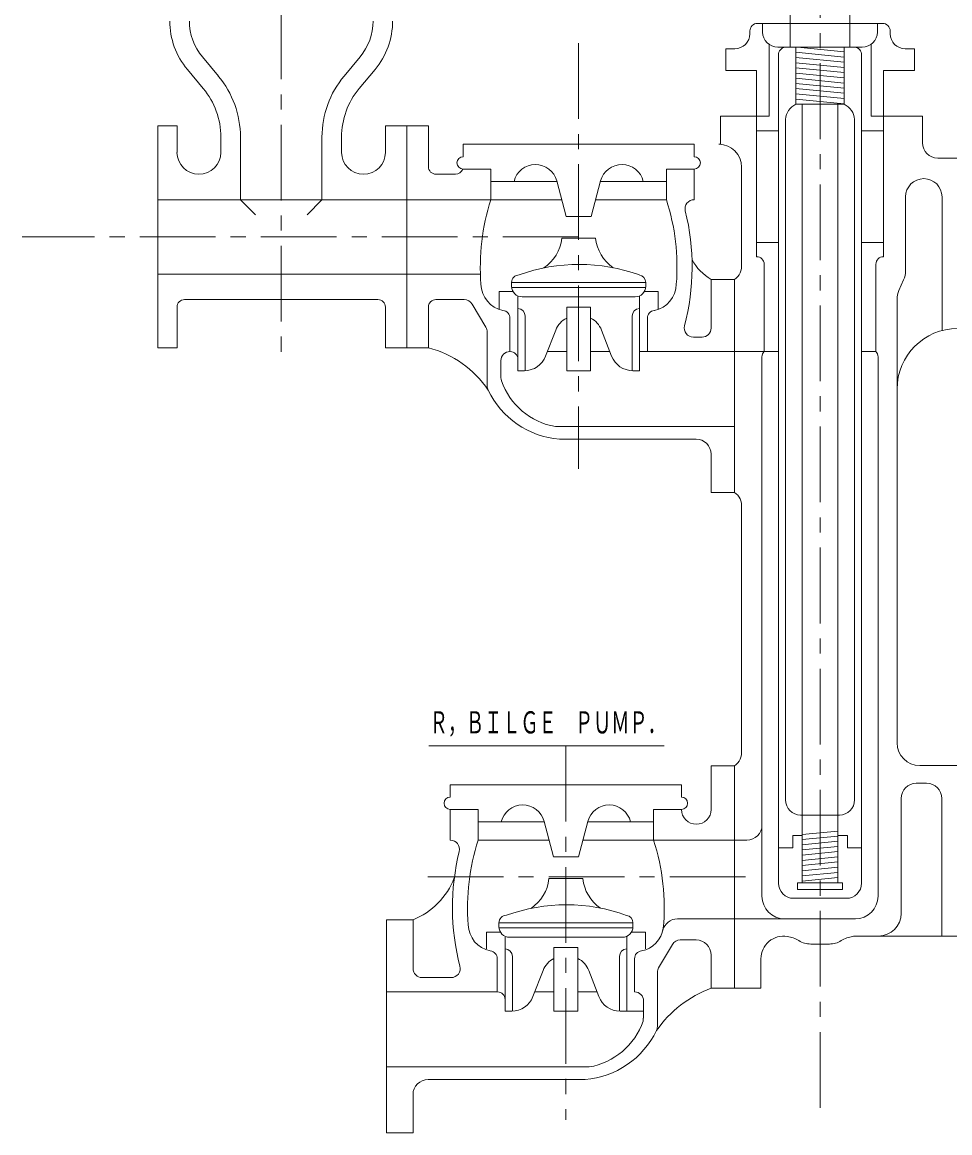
# Model space of a CAD drawing. Units: millimetres, scale not verified. Extents: x -5945 to 5945, y -4205 to 4205.
# Drawn here: x 1225 to 1838, y -2519 to -1785 of the extents above; entities that cross this region are included whole.
import ezdxf
from ezdxf.enums import TextEntityAlignment as Align

# ---------------------------------------------------------------- set-up
doc = ezdxf.new("R2010")
doc.units = ezdxf.units.MM
doc.header["$LTSCALE"] = 10
doc.linetypes.add('CHAIN1', pattern=[8, 5, -1, 1, -1])
for name, color, linetype, lineweight in [('0-0_0', 3, 'Continuous', 18), ('0-1_芯', 4, 'CHAIN1', 18), ('0-2_寸法', 2, 'Continuous', 18)]:
    doc.layers.add(name, color=color, linetype=linetype, lineweight=lineweight)
doc.styles.add('ＭＳ ゴシック', font='')
doc.styles.get('ＭＳ ゴシック').set_extended_font_data('MS Gothic')

msp = doc.modelspace()

# ---------------------------------------------------------------- linework, layer by layer
at = {"layer": '0-0_0'}
for p, q in [((1732.87, -1709.23), (1732.87, -1801.95)), ((1772.21, -1709.23), (1772.21, -1801.95)), ((1793.9, -1786.24), (1711.17, -1786.24)), ((1714.62, -1786.24), (1714.62, -1791.95)), ((1790.45, -1786.24), (1790.45, -1791.95)), ((1706.17, -1791.24), (1706.17, -1793.03)), ((1798.9, -1791.24), (1798.9, -1793.03)), ((1724.62, -1801.95), (1780.45, -1801.95)), ((1736.58, -1839.68), (1736.58, -1801.95)), ((1768.49, -1804.98), (1737.7, -1801.95)), ((1768.49, -1839.68), (1768.49, -1801.95)), ((1354.89, -1821.03), (1344.36, -1808.4)), ((1437.99, -1821.03), (1448.52, -1808.4)), ((1725.08, -1807.17), (1725.08, -2354.3)), ((1768.49, -1808.44), (1736.58, -1805.3)), ((1768.49, -1811.9), (1736.58, -1808.76)), ((1768.49, -1815.35), (1736.58, -1812.22)), ((1779.99, -1807.17), (1779.99, -2354.3)), ((1344.94, -1829.32), (1334.41, -1816.7)), ((1447.94, -1829.32), (1458.47, -1816.7)), ((1768.49, -1818.7), (1736.58, -1815.57)), ((1768.49, -1822.16), (1736.58, -1819.03)), ((1768.49, -1825.62), (1736.58, -1822.49)), ((1768.49, -1829.08), (1736.58, -1825.95)), ((1768.49, -1832.43), (1736.58, -1829.3)), ((1768.49, -1835.89), (1736.58, -1832.76)), ((1768.49, -1839.35), (1736.58, -1836.22)), ((1768.49, -1839.68), (1736.58, -1839.68)), ((1740.69, -1839.68), (1740.69, -2353.98)), ((1764.38, -1839.68), (1764.38, -2353.98)), ((1686.84, -1866.14), (1686.84, -1847.59)), ((1314.87, -1854.01), (1327.57, -1854.01)), ((1314.87, -2000.61), (1314.87, -1854.01)), ((1327.57, -1871.43), (1327.57, -1854.01)), ((1465.31, -1854.01), (1493.71, -1854.01)), ((1465.31, -1871.43), (1465.31, -1854.01)), ((1479.51, -2000.61), (1479.51, -1854.01)), ((1493.71, -1880.91), (1493.71, -1854.01)), ((1729.72, -1849.68), (1729.72, -2299.27)), ((1775.35, -1849.68), (1775.35, -2299.27)), ((1356.54, -1861.35), (1356.54, -1871.43)), ((1436.34, -1861.35), (1436.34, -1871.43)), ((1710.63, -1857.22), (1725.08, -1857.22)), ((1779.99, -1857.22), (1794.44, -1857.22)), ((1516.63, -1866.14), (1516.63, -1874.3)), ((1516.63, -1866.14), (1669.39, -1866.14)), ((1669.39, -1874.3), (1669.39, -1866.14)), ((1686.84, -1866.14), (1685.69, -1866.14)), ((1860.08, -1875.18), (1830.29, -1875.18)), ((1516.63, -1882.46), (1535.04, -1882.46)), ((1535.04, -1882.46), (1535.04, -1902.74)), ((1650.98, -1882.46), (1650.98, -1902.74)), ((1700.69, -1945.37), (1700.69, -1881.14)), ((1511.63, -1885.91), (1498.71, -1885.91)), ((1535.04, -1890.62), (1578.64, -1890.62)), ((1584.75, -1913.76), (1578.57, -1890.34)), ((1607.38, -1890.62), (1650.98, -1890.62)), ((1314.87, -1902.74), (1581.84, -1902.74)), ((1604.18, -1902.74), (1650.98, -1902.74)), ((1669.32, -1902.74), (1669.39, -1902.74)), ((1809.06, -1900.86), (1809.06, -1949.67)), ((1833.16, -1900.86), (1833.16, -1989.17)), ((1604.19, -1928.15), (1581.83, -1928.15)), ((1710.63, -1930.96), (1725.08, -1930.96)), ((1779.99, -1930.96), (1794.44, -1930.96)), ((1715.63, -1945.38), (1715.63, -2003.03)), ((1789.44, -1945.38), (1789.44, -2003.03)), ((1314.87, -1951.88), (1528.09, -1951.88)), ((1548.71, -1959.91), (1548.71, -1957.4)), ((1548.71, -1957.4), (1637.31, -1957.4)), ((1637.31, -1959.91), (1637.31, -1957.4)), ((1680.59, -1955.37), (1680.59, -1987.55)), ((1696.02, -1955.37), (1680.59, -1955.37)), ((1696.02, -1955.37), (1696.02, -2096.09)), ((1804.7, -1962.68), (1807.77, -1955.74)), ((1540.48, -1963.44), (1549.66, -1963.44)), ((1540.48, -1975.24), (1540.48, -1963.44)), ((1548.71, -1960.65), (1637.31, -1960.65)), ((1552.85, -1966.3), (1552.85, -2015.7)), ((1633.17, -1966.3), (1633.17, -2015.7)), ((1636.36, -1963.44), (1645.54, -1963.44)), ((1645.54, -1975.24), (1645.54, -1963.44)), ((1327.57, -2000.61), (1327.57, -1973.71)), ((1332.57, -1968.71), (1460.31, -1968.71)), ((1465.31, -2000.61), (1465.31, -1973.71)), ((1493.71, -2000.61), (1493.71, -1973.71)), ((1517.45, -1968.71), (1498.71, -1968.71)), ((1531.73, -1987.01), (1522.61, -1971.64)), ((1555.71, -1966.91), (1630.31, -1966.91)), ((1585.13, -1973.7), (1600.89, -1973.7)), ((1600.89, -1973.7), (1600.89, -2015.84)), ((1803.42, -1968.75), (1803.42, -2261.63)), ((1557.62, -1979.61), (1557.62, -2015.7)), ((1628.4, -1979.61), (1628.4, -2015.7)), ((1547.58, -1981.15), (1547.58, -2003.03)), ((1547.58, -1981.15), (1547.58, -2003.03)), ((1638.44, -1981.15), (1638.44, -2003.03)), ((1638.44, -1981.15), (1638.44, -2003.03)), ((1532.57, -2025.98), (1532.57, -1990.08)), ((1577.89, -1988.87), (1571.21, -2006.11)), ((1608.13, -1988.87), (1614.81, -2006.11)), ((1674.59, -1993.55), (1668.82, -1993.55)), ((1314.87, -2000.61), (1327.57, -2000.61)), ((1465.31, -2000.61), (1493.71, -2000.61)), ((1547.58, -2003.03), (1547.85, -2003.03)), ((1572.4, -2003.03), (1585.13, -2003.03)), ((1600.89, -2003.03), (1613.62, -2003.03)), ((1638.44, -2003.03), (1633.17, -2003.03)), ((1725.08, -2003.03), (1633.17, -2003.03)), ((1779.99, -2003.03), (1789.44, -2003.03)), ((1541.63, -2020.33), (1541.63, -2009.03)), ((1714.17, -2006.57), (1714.17, -2362.83)), ((1790.91, -2006.57), (1790.91, -2362.83)), ((1552.85, -2015.7), (1557.22, -2015.7)), ((1633.17, -2015.7), (1628.8, -2015.7)), ((1696.02, -2052.62), (1577.68, -2052.62)), ((1670.59, -2060.91), (1580.36, -2060.91)), ((1680.59, -2070.91), (1680.59, -2096.09)), ((1680.59, -2096.09), (1696.02, -2096.09)), ((1700.69, -2106.09), (1700.69, -2266.7)), ((1696.02, -2423.59), (1696.02, -2276.7)), ((1888.53, -2276.63), (1818.42, -2276.63)), ((1660.97, -2289.26), (1508.2, -2289.26)), ((1508.2, -2297.42), (1508.2, -2289.26)), ((1660.97, -2289.26), (1660.97, -2297.42)), ((1823, -2288.29), (1816.14, -2288.29)), ((1806.14, -2298.29), (1806.14, -2374.25)), ((1833, -2298.29), (1833, -2389.25)), ((1526.61, -2305.58), (1526.61, -2325.85)), ((1660.97, -2305.58), (1642.56, -2305.58)), ((1642.56, -2305.58), (1642.56, -2325.85)), ((1765.35, -2309.27), (1739.72, -2309.27)), ((1570.22, -2313.74), (1526.61, -2313.74)), ((1576.33, -2336.88), (1570.14, -2313.45)), ((1642.56, -2313.74), (1598.95, -2313.74)), ((1508.27, -2325.85), (1508.2, -2325.85)), ((1573.42, -2325.85), (1526.61, -2325.85)), ((1595.75, -2325.85), (1704.17, -2325.85)), ((1734.45, -2322.8), (1734.45, -2330.92)), ((1740.69, -2322.8), (1734.45, -2322.8)), ((1740.69, -2322.15), (1764.38, -2319.82)), ((1740.69, -2325.5), (1764.38, -2323.17)), ((1770.63, -2322.8), (1764.38, -2322.8)), ((1770.63, -2322.8), (1770.63, -2330.92)), ((1734.45, -2330.92), (1725.08, -2330.92)), ((1740.69, -2328.85), (1764.38, -2326.52)), ((1740.69, -2332.31), (1764.38, -2329.98)), ((1779.99, -2330.92), (1770.63, -2330.92)), ((1740.69, -2335.77), (1764.38, -2333.44)), ((1740.69, -2339.23), (1764.38, -2336.9)), ((1740.69, -2342.58), (1764.38, -2340.25)), ((1740.69, -2346.04), (1764.38, -2343.71)), ((1740.69, -2349.49), (1764.38, -2347.17)), ((1595.76, -2351.26), (1573.41, -2351.26)), ((1740.69, -2352.95), (1764.38, -2350.63)), ((1767.33, -2353.98), (1767.33, -2358.48)), ((1767.33, -2358.48), (1737.74, -2358.48)), ((1769.99, -2364.3), (1735.08, -2364.3)), ((1466.06, -2378.48), (1466.06, -2519.21)), ((1466.06, -2378.48), (1483.55, -2378.48)), ((1483.55, -2378.48), (1483.55, -2410.66)), ((1540.29, -2383.03), (1540.29, -2380.52)), ((1540.29, -2380.52), (1628.88, -2380.52)), ((1540.29, -2383.77), (1628.88, -2383.77)), ((1628.88, -2383.03), (1628.88, -2380.52)), ((1775.91, -2377.83), (1658.36, -2377.83)), ((1532.06, -2386.55), (1541.24, -2386.55)), ((1532.06, -2397.75), (1532.06, -2386.55)), ((1544.42, -2390.03), (1544.42, -2438.82)), ((1547.29, -2390.03), (1621.88, -2390.03)), ((1624.75, -2389.42), (1624.75, -2438.82)), ((1627.93, -2386.55), (1637.11, -2386.55)), ((1637.11, -2397.75), (1637.11, -2386.55)), ((1660.15, -2391.82), (1670.59, -2391.82)), ((1776.56, -2389.25), (1888.53, -2389.25)), ((1576.71, -2396.82), (1592.46, -2396.82)), ((1592.46, -2396.82), (1592.46, -2438.95)), ((1645.87, -2410.13), (1654.99, -2394.76)), ((1746.36, -2394.49), (1758.71, -2394.49)), ((1539.15, -2404.27), (1539.15, -2426.15)), ((1549.19, -2402.73), (1549.19, -2438.82)), ((1619.98, -2402.73), (1619.98, -2438.82)), ((1630.02, -2404.27), (1630.02, -2426.15)), ((1713.51, -2404.25), (1713.51, -2423.59)), ((1569.46, -2411.98), (1562.79, -2429.23)), ((1599.71, -2411.98), (1606.38, -2429.23)), ((1645.03, -2449.09), (1645.03, -2413.19)), ((1489.55, -2416.66), (1508.77, -2416.66)), ((1466.06, -2426.15), (1539.42, -2426.15)), ((1539.15, -2426.15), (1539.42, -2426.15)), ((1563.98, -2426.15), (1576.71, -2426.15)), ((1592.46, -2426.15), (1605.19, -2426.15)), ((1635.97, -2443.45), (1635.97, -2432.15)), ((1544.42, -2438.82), (1548.8, -2438.82)), ((1635.97, -2438.82), (1620.37, -2438.82)), ((1466.06, -2475.73), (1599.91, -2475.73)), ((1493.55, -2484.03), (1597.24, -2484.03))]:
    msp.add_line(p, q, dxfattribs=at)
for points in [[(1686.84, -1847.59), (1718.84, -1847.59), (1718.84, -1800.12)], [(1710.63, -1940.38), (1710.63, -1817.34), (1690.21, -1817.34), (1690.21, -1803.03), (1696.17, -1803.03)], [(1820.29, -1865.18), (1820.29, -1847.59), (1786.23, -1847.59), (1786.23, -1800.12)], [(1794.44, -1940.38), (1794.44, -1817.34), (1814.86, -1817.34), (1814.86, -1803.03), (1808.9, -1803.03)], [(1369.49, -1861.35), (1369.49, -1902.74), (1379.36, -1912.61)], [(1423.39, -1861.35), (1423.39, -1902.74), (1413.52, -1912.61)], [(1650.98, -1882.46), (1669.39, -1882.46), (1669.39, -1902.74)], [(1584.75, -1913.76), (1601.27, -1913.76), (1607.45, -1890.34)], [(1585.13, -1973.7), (1585.13, -2015.84), (1600.89, -2015.84)], [(1680.59, -2305.57), (1680.59, -2276.7), (1696.02, -2276.7)], [(1526.61, -2305.58), (1508.2, -2305.58), (1508.2, -2325.85)], [(1576.33, -2336.88), (1592.84, -2336.88), (1599.03, -2313.45)], [(1767.33, -2353.98), (1737.74, -2353.98), (1737.74, -2358.48)], [(1576.71, -2396.82), (1576.71, -2438.95), (1592.46, -2438.95)], [(1680.59, -2401.82), (1680.59, -2423.59), (1713.51, -2423.59)], [(1483.55, -2494.03), (1483.55, -2519.21), (1466.06, -2519.21)]]:
    msp.add_lwpolyline(points, dxfattribs=at)
for centre, radius, start, end in [((1372.81, -1784.67), 50, 180, 219.82545), ((1372.81, -1784.67), 37.05, 180, 219.82545), ((1420.07, -1784.67), 37.05, 320.17455, 0), ((1420.07, -1784.67), 50, 320.17455, 0), ((1711.17, -1791.24), 5, 90, 180), ((1793.9, -1791.24), 5, 0, 90), ((1696.17, -1793.03), 10, 270, 0), ((1724.62, -1791.95), 10, 180, 270), ((1780.45, -1791.95), 10, 270, 360), ((1808.9, -1793.03), 10, 180, 270), ((1730.01, -1806.88), 4.94, 94.01904, 183.30937), ((1775.06, -1806.88), 4.94, 356.69063, 85.98096), ((1306.54, -1861.35), 62.95, 0, 39.82545), ((1486.34, -1861.35), 62.95, 140.17455, 180), ((1306.54, -1861.35), 50, 0, 39.82545), ((1486.34, -1861.35), 50, 140.17455, 180), ((1741.53, -1850.42), 11.83, 114.70251, 176.37134), ((1763.55, -1850.42), 11.83, 3.62866, 65.29749), ((1685.69, -1881.14), 15, 0, 90), ((1830.29, -1865.18), 10, 180, 270), ((1342.05, -1871.43), 14.49, 180, 0), ((1450.83, -1871.43), 14.49, 180, 0), ((1516.63, -1878.38), 4.08, 90, 270), ((1669.39, -1878.38), 4.08, 270, 90), ((1498.71, -1880.91), 5, 180, 270), ((1511.63, -1880.91), 5, 270, 342.05262), ((1564.47, -1894.06), 14.58, 14.79322, 166.36139), ((1621.55, -1894.06), 14.58, 13.63861, 165.20678), ((1821.11, -1900.86), 12.05, 0, 180), ((1672.09, -1947.16), 144.08, 162.03997, 184.55675), ((1513.93, -1947.16), 144.08, 355.44325, 17.96003), ((1669.32, -1908.74), 6, 90, 193.88953), ((1513.93, -1947.16), 154.08, 345.38687, 13.88953), ((1554.85, -1925.3), 27.13, 303.80742, 353.96863), ((1631.17, -1925.3), 27.13, 186.03137, 235.49567), ((1696.66, -1927.03), 32.58, 208.12942, 240.44937), ((1710.63, -1945.38), 5, 0, 90), ((1794.44, -1945.38), 5, 90, 180), ((1593.34, -2062.07), 116.61, 70.03473, 109.86161), ((1689.91, -1946.42), 10.83, 304.34053, 5.58529), ((1794.06, -1949.67), 15, 336.12471, 0), ((1546.55, -1958.21), 18.09, 181.27626, 258.64041), ((1553.71, -1957.4), 5, 89.94817, 180), ((1632.31, -1957.4), 5, 0, 80.27437), ((1639.47, -1958.21), 18.09, 281.35959, 358.72374), ((1555.71, -1959.91), 7, 180, 270), ((1630.31, -1959.91), 7, 270, 0), ((1818.42, -1968.75), 15, 156.12471, 180), ((1332.57, -1973.71), 5, 90, 180), ((1460.31, -1973.71), 5, 0, 90), ((1498.71, -1973.71), 5, 90, 180), ((1517.45, -1974.71), 6, 30.68671, 90), ((1542.65, -1980.87), 4.94, 356.69063, 85.98096), ((1552.62, -1979.61), 5, 0, 87.38763), ((1591.87, -1994.28), 15, 116.71968, 158.84298), ((1594.14, -1994.28), 15, 21.15702, 63.28032), ((1633.4, -1979.61), 5, 92.61237, 180), ((1643.37, -1980.87), 4.94, 94.01904, 183.30937), ((1526.57, -1990.08), 6, 0, 30.68671), ((1668.82, -1987.55), 6, 165.38687, 270), ((1674.59, -1987.55), 6, 270, 0), ((1843.42, -2027.84), 40, 90, 180), ((1477.31, -2065.55), 66.98, 33.5052, 75.82255), ((1547.63, -2009.03), 6, 90, 180), ((1547.85, -2008.03), 5, 0, 90), ((1719.17, -2006.57), 5, 135, 180), ((1785.91, -2006.57), 5, 0, 45), ((1557.22, -2000.7), 15, 270, 338.84298), ((1628.8, -2000.7), 15, 201.15702, 270), ((1547.63, -2020.33), 6, 180, 199.13887), ((1585.52, -2007.18), 46.11, 199.13887, 260.20616), ((1538.57, -2025.98), 6, 180, 205.67457), ((1584.87, -2003.72), 57.37, 205.67457, 265.49021), ((1670.59, -2070.91), 10, 0, 90), ((1689.91, -2105.03), 10.83, 354.41471, 55.65947), ((1689.91, -2267.75), 10.83, 304.34053, 5.58529), ((1818.42, -2261.63), 15, 180, 270), ((1816.14, -2298.29), 10, 90, 180), ((1823, -2298.29), 10, 0, 90), ((1508.2, -2301.5), 4.08, 90, 270), ((1556.04, -2317.18), 14.58, 14.79322, 166.36139), ((1613.13, -2317.18), 14.58, 13.63861, 165.20678), ((1660.97, -2301.5), 4.08, 270, 90), ((1739.72, -2299.27), 10, 180, 270), ((1765.35, -2299.27), 10, 270, 0), ((1670.78, -2305.57), 9.81, 180, 0), ((1704.17, -2315.85), 10, 270, 0), ((1508.27, -2331.85), 6, 346.11047, 90), ((1663.67, -2370.28), 144.08, 162.03997, 184.55675), ((1505.5, -2370.28), 144.08, 354.5022, 17.96003), ((1663.67, -2370.28), 154.08, 166.11047, 194.61313), ((1465.43, -2333.31), 48.67, 291.86134, 338.84909), ((1546.43, -2348.41), 27.13, 303.80742, 353.96863), ((1622.74, -2348.41), 27.13, 186.03137, 235.49567), ((1735.08, -2354.3), 10, 180, 270), ((1769.99, -2354.3), 10, 270, 0), ((1584.91, -2485.19), 116.61, 70.03473, 109.86161), ((1729.17, -2362.83), 15, 180, 270), ((1775.91, -2362.83), 15, 270, 0), ((1545.29, -2380.52), 5, 89.94817, 180), ((1623.88, -2380.52), 5, 0, 80.27437), ((1791.14, -2374.25), 15, 270, 0), ((1538.13, -2381.32), 18.09, 181.27626, 258.64041), ((1547.29, -2383.03), 7, 180, 270), ((1621.88, -2383.03), 7, 270, 0), ((1631.04, -2381.32), 18.09, 281.35959, 351.22171), ((1658.36, -2387.83), 10, 90, 166.59948), ((1660.15, -2397.82), 6, 90, 149.31329), ((1670.59, -2401.82), 10, 0, 90), ((1728.51, -2404.25), 15, 80.7587, 180), ((1727.56, -2410.1), 20.92, 58.4415, 80.7587), ((1777.51, -2410.1), 20.92, 99.2413, 121.5585), ((1776.56, -2404.25), 15, 90, 99.2413), ((1534.22, -2403.98), 4.94, 356.69063, 85.98096), ((1544.19, -2402.73), 5, 0, 87.38763), ((1624.98, -2402.73), 5, 92.61237, 180), ((1634.95, -2403.98), 4.94, 94.01904, 183.30937), ((1746.36, -2379.49), 15, 238.4415, 270), ((1758.71, -2379.49), 15, 270, 301.5585), ((1583.45, -2417.4), 15, 116.71968, 158.84298), ((1585.72, -2417.4), 15, 21.15702, 63.28032), ((1489.55, -2410.66), 6, 180, 270), ((1508.77, -2410.66), 6, 270, 14.61313), ((1651.03, -2413.19), 6, 149.31329, 180), ((1539.42, -2431.15), 5, 0, 90), ((1629.97, -2432.15), 6, 0, 90), ((1707.9, -2496.04), 77.42, 110.65287, 145.05466), ((1548.8, -2423.82), 15, 270, 338.84298), ((1620.37, -2423.82), 15, 201.15702, 270), ((1592.07, -2430.29), 46.11, 279.79384, 340.86113), ((1629.86, -2444.57), 5.84, 351.71571, 11.11747), ((1639.03, -2449.09), 6, 334.32543, 0), ((1592.73, -2426.84), 57.37, 274.50979, 334.32543), ((1493.55, -2494.03), 10, 90, 180)]:
    msp.add_arc(centre, radius, start, end, dxfattribs=at)
at = {"layer": '0-1_芯'}
for p, q in [((1396.44, -1213.15), (1396.44, -2003.61)), ((1752.54, -2502.62), (1752.54, -1505.14)), ((1593.01, -1799.34), (1593.01, -2080.46)), ((1593.01, -1927.31), (1225.27, -1927.31)), ((1584.58, -2263.61), (1584.58, -2510.59)), ((1703.24, -2350.14), (1493.37, -2350.14))]:
    msp.add_line(p, q, dxfattribs=at)
at = {"layer": '0-2_寸法'}
msp.add_line((1493.92, -2263.61), (1649.53, -2263.61), dxfattribs=at)

# ---------------------------------------------------------------- texts
at = {"layer": '0-2_寸法', "style": 'ＭＳ ゴシック', "width": 0.6}
msp.add_text('Ｒ，ＢＩＬＧＥ\u3000ＰＵＭＰ．', height=14.66, dxfattribs=at).set_placement((1494.59, -2259.76), align=Align.BOTTOM_LEFT)

doc.saveas('drawing.dxf')
